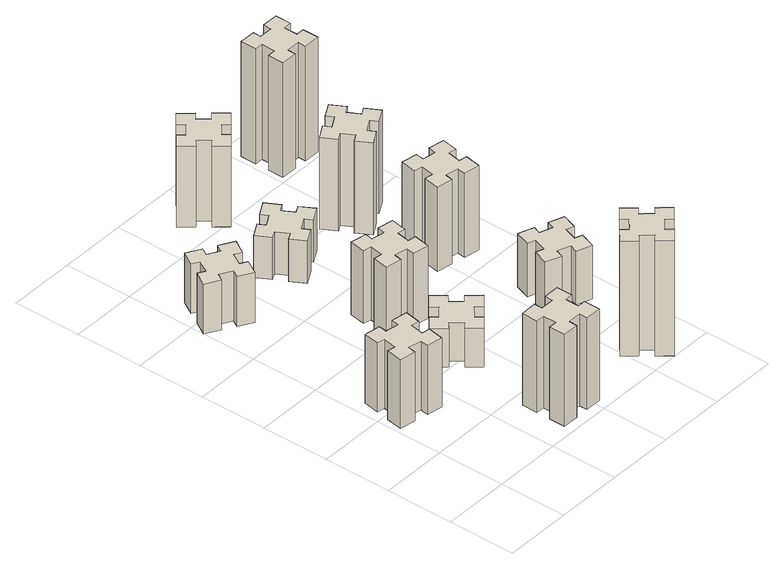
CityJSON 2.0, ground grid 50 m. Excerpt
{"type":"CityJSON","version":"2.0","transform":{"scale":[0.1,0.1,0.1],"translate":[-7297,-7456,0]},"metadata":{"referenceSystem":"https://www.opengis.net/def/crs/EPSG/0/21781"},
"CityObjects":{
"building1":{"type":"Building","attributes":{"class":"1000","function":"1000","usage":"1000","yearOfConstruction":2016,"roofType":"1000","measuredHeight":54,"storeysAboveGround":30,"storeysBelowGround":0},"geometry":[{"type":"Solid","lod":"1","boundaries":[[[[0,1,2,3,4,5,6,7,8,9,10,11,12,13,14,15,16,17,18,19]],[[17,16,20,21]],[[16,15,22,20]],[[15,14,23,22]],[[14,13,24,23]],[[13,12,25,24]],[[12,11,26,25]],[[11,10,27,26]],[[10,9,28,27]],[[9,8,29,28]],[[8,7,30,29]],[[7,6,31,30]],[[6,5,32,31]],[[5,4,33,32]],[[4,3,34,33]],[[3,2,35,34]],[[2,1,36,35]],[[1,0,37,36]],[[0,19,38,37]],[[19,18,39,38]],[[18,17,21,39]],[[24,25,26,27,28,29,30,31,32,33,34,35,36,37,38,39,21,20,22,23]]]]}]},
"building2":{"type":"Building","attributes":{"class":"1000","function":"1000","usage":"1000","yearOfConstruction":2016,"roofType":"1000","measuredHeight":72,"storeysAboveGround":30,"storeysBelowGround":0},"geometry":[{"type":"Solid","lod":"1","boundaries":[[[[40,41,42,43,44,45,46,47,48,49,50,51,52,53,54,55,56,57,58,59]],[[57,56,60,61]],[[56,55,62,60]],[[55,54,63,62]],[[54,53,64,63]],[[53,52,65,64]],[[52,51,66,65]],[[51,50,67,66]],[[50,49,68,67]],[[49,48,69,68]],[[48,47,70,69]],[[47,46,71,70]],[[46,45,72,71]],[[45,44,73,72]],[[44,43,74,73]],[[43,42,75,74]],[[42,41,76,75]],[[41,40,77,76]],[[40,59,78,77]],[[59,58,79,78]],[[58,57,61,79]],[[64,65,66,67,68,69,70,71,72,73,74,75,76,77,78,79,61,60,62,63]]]]}]},
"building3":{"type":"Building","attributes":{"class":"1000","function":"1000","usage":"1000","yearOfConstruction":2016,"roofType":"1000","measuredHeight":39,"storeysAboveGround":30,"storeysBelowGround":0},"geometry":[{"type":"Solid","lod":"1","boundaries":[[[[80,81,82,83,84,85,86,87,88,89,90,91,92,93,94,95,96,97,98,99]],[[97,96,100,101]],[[96,95,102,100]],[[95,94,103,102]],[[94,93,104,103]],[[93,92,105,104]],[[92,91,106,105]],[[91,90,107,106]],[[90,89,108,107]],[[89,88,109,108]],[[88,87,110,109]],[[87,86,111,110]],[[86,85,112,111]],[[85,84,113,112]],[[84,83,114,113]],[[83,82,115,114]],[[82,81,116,115]],[[81,80,117,116]],[[80,99,118,117]],[[99,98,119,118]],[[98,97,101,119]],[[104,105,106,107,108,109,110,111,112,113,114,115,116,117,118,119,101,100,102,103]]]]}]},
"building4":{"type":"Building","attributes":{"class":"1000","function":"1000","usage":"1000","yearOfConstruction":2016,"roofType":"1000","measuredHeight":30,"storeysAboveGround":30,"storeysBelowGround":0},"geometry":[{"type":"Solid","lod":"1","boundaries":[[[[120,121,122,123,124,125,126,127,128,129,130,131,132,133,134,135,136,137,138,139]],[[137,136,140,141]],[[136,135,142,140]],[[135,134,143,142]],[[134,133,144,143]],[[133,132,145,144]],[[132,131,146,145]],[[131,130,147,146]],[[130,129,148,147]],[[129,128,149,148]],[[128,127,150,149]],[[127,126,151,150]],[[126,125,152,151]],[[125,124,153,152]],[[124,123,154,153]],[[123,122,155,154]],[[122,121,156,155]],[[121,120,157,156]],[[120,139,158,157]],[[139,138,159,158]],[[138,137,141,159]],[[144,145,146,147,148,149,150,151,152,153,154,155,156,157,158,159,141,140,142,143]]]]}]},
"building5":{"type":"Building","attributes":{"class":"1000","function":"1000","usage":"1000","yearOfConstruction":2016,"roofType":"1000","measuredHeight":57,"storeysAboveGround":30,"storeysBelowGround":0},"geometry":[{"type":"Solid","lod":"1","boundaries":[[[[160,161,162,163,164,165,166,167,168,169,170,171,172,173,174,175,176,177,178,179]],[[177,176,180,181]],[[176,175,182,180]],[[175,174,183,182]],[[174,173,184,183]],[[173,172,185,184]],[[172,171,186,185]],[[171,170,187,186]],[[170,169,188,187]],[[169,168,189,188]],[[168,167,190,189]],[[167,166,191,190]],[[166,165,192,191]],[[165,164,193,192]],[[164,163,194,193]],[[163,162,195,194]],[[162,161,196,195]],[[161,160,197,196]],[[160,179,198,197]],[[179,178,199,198]],[[178,177,181,199]],[[184,185,186,187,188,189,190,191,192,193,194,195,196,197,198,199,181,180,182,183]]]]}]},
"building6":{"type":"Building","attributes":{"class":"1000","function":"1000","usage":"1000","yearOfConstruction":2016,"roofType":"1000","measuredHeight":33,"storeysAboveGround":30,"storeysBelowGround":0},"geometry":[{"type":"Solid","lod":"1","boundaries":[[[[200,201,202,203,204,205,206,207,208,209,210,211,212,213,214,215,216,217,218,219]],[[217,216,220,221]],[[216,215,222,220]],[[215,214,223,222]],[[214,213,224,223]],[[213,212,225,224]],[[212,211,226,225]],[[211,210,227,226]],[[210,209,228,227]],[[209,208,229,228]],[[208,207,230,229]],[[207,206,231,230]],[[206,205,232,231]],[[205,204,233,232]],[[204,203,234,233]],[[203,202,235,234]],[[202,201,236,235]],[[201,200,237,236]],[[200,219,238,237]],[[219,218,239,238]],[[218,217,221,239]],[[224,225,226,227,228,229,230,231,232,233,234,235,236,237,238,239,221,220,222,223]]]]}]},
"building7":{"type":"Building","attributes":{"class":"1000","function":"1000","usage":"1000","yearOfConstruction":2016,"roofType":"1000","measuredHeight":90,"storeysAboveGround":30,"storeysBelowGround":0},"geometry":[{"type":"Solid","lod":"1","boundaries":[[[[240,241,242,243,244,245,246,247,248,249,250,251,252,253,254,255,256,257,258,259]],[[257,256,260,261]],[[256,255,262,260]],[[255,254,263,262]],[[254,253,264,263]],[[253,252,265,264]],[[252,251,266,265]],[[251,250,267,266]],[[250,249,268,267]],[[249,248,269,268]],[[248,247,270,269]],[[247,246,271,270]],[[246,245,272,271]],[[245,244,273,272]],[[244,243,274,273]],[[243,242,275,274]],[[242,241,276,275]],[[241,240,277,276]],[[240,259,278,277]],[[259,258,279,278]],[[258,257,261,279]],[[264,265,266,267,268,269,270,271,272,273,274,275,276,277,278,279,261,260,262,263]]]]}]},
"building8":{"type":"Building","attributes":{"class":"1000","function":"1000","usage":"1000","yearOfConstruction":2016,"roofType":"1000","measuredHeight":63,"storeysAboveGround":30,"storeysBelowGround":0},"geometry":[{"type":"Solid","lod":"1","boundaries":[[[[280,281,282,283,284,285,286,287,288,289,290,291,292,293,294,295,296,297,298,299]],[[297,296,300,301]],[[296,295,302,300]],[[295,294,303,302]],[[294,293,304,303]],[[293,292,305,304]],[[292,291,306,305]],[[291,290,307,306]],[[290,289,308,307]],[[289,288,309,308]],[[288,287,310,309]],[[287,286,311,310]],[[286,285,312,311]],[[285,284,313,312]],[[284,283,314,313]],[[283,282,315,314]],[[282,281,316,315]],[[281,280,317,316]],[[280,299,318,317]],[[299,298,319,318]],[[298,297,301,319]],[[304,305,306,307,308,309,310,311,312,313,314,315,316,317,318,319,301,300,302,303]]]]}]},
"building9":{"type":"Building","attributes":{"class":"1000","function":"1000","usage":"1000","yearOfConstruction":2016,"roofType":"1000","measuredHeight":42,"storeysAboveGround":30,"storeysBelowGround":0},"geometry":[{"type":"Solid","lod":"1","boundaries":[[[[320,321,322,323,324,325,326,327,328,329,330,331,332,333,334,335,336,337,338,339]],[[337,336,340,341]],[[336,335,342,340]],[[335,334,343,342]],[[334,333,344,343]],[[333,332,345,344]],[[332,331,346,345]],[[331,330,347,346]],[[330,329,348,347]],[[329,328,349,348]],[[328,327,350,349]],[[327,326,351,350]],[[326,325,352,351]],[[325,324,353,352]],[[324,323,354,353]],[[323,322,355,354]],[[322,321,356,355]],[[321,320,357,356]],[[320,339,358,357]],[[339,338,359,358]],[[338,337,341,359]],[[344,345,346,347,348,349,350,351,352,353,354,355,356,357,358,359,341,340,342,343]]]]}]},
"building10":{"type":"Building","attributes":{"class":"1000","function":"1000","usage":"1000","yearOfConstruction":2016,"roofType":"1000","measuredHeight":66,"storeysAboveGround":30,"storeysBelowGround":0},"geometry":[{"type":"Solid","lod":"1","boundaries":[[[[360,361,362,363,364,365,366,367,368,369,370,371,372,373,374,375,376,377,378,379]],[[377,376,380,381]],[[376,375,382,380]],[[375,374,383,382]],[[374,373,384,383]],[[373,372,385,384]],[[372,371,386,385]],[[371,370,387,386]],[[370,369,388,387]],[[369,368,389,388]],[[368,367,390,389]],[[367,366,391,390]],[[366,365,392,391]],[[365,364,393,392]],[[364,363,394,393]],[[363,362,395,394]],[[362,361,396,395]],[[361,360,397,396]],[[360,379,398,397]],[[379,378,399,398]],[[378,377,381,399]],[[384,385,386,387,388,389,390,391,392,393,394,395,396,397,398,399,381,380,382,383]]]]}]},
"building11":{"type":"Building","attributes":{"class":"1000","function":"1000","usage":"1000","yearOfConstruction":2016,"roofType":"1000","measuredHeight":72,"storeysAboveGround":30,"storeysBelowGround":0},"geometry":[{"type":"Solid","lod":"1","boundaries":[[[[400,401,402,403,404,405,406,407,408,409,410,411,412,413,414,415,416,417,418,419]],[[417,416,420,421]],[[416,415,422,420]],[[415,414,423,422]],[[414,413,424,423]],[[413,412,425,424]],[[412,411,426,425]],[[411,410,427,426]],[[410,409,428,427]],[[409,408,429,428]],[[408,407,430,429]],[[407,406,431,430]],[[406,405,432,431]],[[405,404,433,432]],[[404,403,434,433]],[[403,402,435,434]],[[402,401,436,435]],[[401,400,437,436]],[[400,419,438,437]],[[419,418,439,438]],[[418,417,421,439]],[[424,425,426,427,428,429,430,431,432,433,434,435,436,437,438,439,421,420,422,423]]]]}]},
"building12":{"type":"Building","attributes":{"class":"1000","function":"1000","usage":"1000","yearOfConstruction":2016,"roofType":"1000","measuredHeight":90,"storeysAboveGround":30,"storeysBelowGround":0},"geometry":[{"type":"Solid","lod":"1","boundaries":[[[[440,441,442,443,444,445,446,447,448,449,450,451,452,453,454,455,456,457,458,459]],[[457,456,460,461]],[[456,455,462,460]],[[455,454,463,462]],[[454,453,464,463]],[[453,452,465,464]],[[452,451,466,465]],[[451,450,467,466]],[[450,449,468,467]],[[449,448,469,468]],[[448,447,470,469]],[[447,446,471,470]],[[446,445,472,471]],[[445,444,473,472]],[[444,443,474,473]],[[443,442,475,474]],[[442,441,476,475]],[[441,440,477,476]],[[440,459,478,477]],[[459,458,479,478]],[[458,457,461,479]],[[464,465,466,467,468,469,470,471,472,473,474,475,476,477,478,479,461,460,462,463]]]]}]}
},
"vertices":[
[335,917,0],[352,1015,0],[411,1005,0],[432,1123,0],[314,1144,0],[304,1085,0],[205,1102,0],[216,1161,0],[97,1182,0],[77,1064,0],[136,1054,0],[118,955,0],[59,966,0],[38,847,0],[157,827,0],[167,886,0],[265,868,0],[255,809,0],[373,788,0],[394,907,0],[265,868,540],[255,809,540],[167,886,540],[157,827,540],[38,847,540],[59,966,540],[118,955,540],[136,1054,540],[77,1064,540],[97,1182,540],[216,1161,540],[205,1102,540],[304,1085,540],[314,1144,540],[432,1123,540],[411,1005,540],[352,1015,540],[335,917,540],[394,907,540],[373,788,540],
[985,195,0],[985,295,0],[1045,295,0],[1045,415,0],[925,415,0],[925,355,0],[825,355,0],[825,415,0],[705,415,0],[705,295,0],[765,295,0],[765,195,0],[705,195,0],[705,75,0],[825,75,0],[825,135,0],[925,135,0],[925,75,0],[1045,75,0],[1045,195,0],[925,135,720],[925,75,720],[825,135,720],[825,75,720],[705,75,720],[705,195,720],[765,195,720],[765,295,720],[705,295,720],[705,415,720],[825,415,720],[825,355,720],[925,355,720],[925,415,720],[1045,415,720],[1045,295,720],[985,295,720],[985,195,720],[1045,195,720],[1045,75,720],
[306,2367,0],[356,2454,0],[408,2424,0],[468,2528,0],[364,2588,0],[334,2536,0],[247,2586,0],[277,2638,0],[173,2698,0],[113,2594,0],[165,2564,0],[115,2477,0],[63,2507,0],[3,2403,0],[107,2343,0],[137,2395,0],[224,2345,0],[194,2293,0],[298,2233,0],[358,2337,0],[224,2345,390],[194,2293,390],[137,2395,390],[107,2343,390],[3,2403,390],[63,2507,390],[115,2477,390],[165,2564,390],[113,2594,390],[173,2698,390],[277,2638,390],[247,2586,390],[334,2536,390],[364,2588,390],[468,2528,390],[408,2424,390],[356,2454,390],[306,2367,390],[358,2337,390],[298,2233,390],
[908,969,0],[984,1033,0],[1023,987,0],[1115,1064,0],[1038,1156,0],[992,1118,0],[927,1194,0],[973,1233,0],[896,1325,0],[804,1248,0],[843,1202,0],[766,1137,0],[728,1183,0],[636,1106,0],[713,1014,0],[759,1053,0],[823,976,0],[777,938,0],[854,846,0],[946,923,0],[823,976,300],[777,938,300],[759,1053,300],[713,1014,300],[636,1106,300],[728,1183,300],[766,1137,300],[843,1202,300],[804,1248,300],[896,1325,300],[973,1233,300],[927,1194,300],[992,1118,300],[1038,1156,300],[1115,1064,300],[1023,987,300],[984,1033,300],[908,969,300],[946,923,300],[854,846,300],
[807,1526,0],[905,1508,0],[895,1449,0],[1013,1428,0],[1034,1547,0],[975,1557,0],[992,1655,0],[1051,1645,0],[1072,1763,0],[954,1784,0],[944,1725,0],[845,1742,0],[856,1801,0],[737,1822,0],[717,1704,0],[776,1694,0],[758,1595,0],[699,1606,0],[678,1487,0],[797,1467,0],[758,1595,570],[699,1606,570],[776,1694,570],[717,1704,570],[737,1822,570],[856,1801,570],[845,1742,570],[944,1725,570],[954,1784,570],[1072,1763,570],[1051,1645,570],[992,1655,570],[975,1557,570],[1034,1547,570],[1013,1428,570],[895,1449,570],[905,1508,570],[807,1526,570],[797,1467,570],[678,1487,570],
[887,2345,0],[974,2395,0],[1004,2343,0],[1108,2403,0],[1048,2507,0],[996,2477,0],[946,2564,0],[998,2594,0],[938,2698,0],[834,2638,0],[864,2586,0],[777,2536,0],[747,2588,0],[643,2528,0],[703,2424,0],[755,2454,0],[805,2367,0],[753,2337,0],[813,2233,0],[917,2293,0],[805,2367,330],[753,2337,330],[755,2454,330],[703,2424,330],[643,2528,330],[747,2588,330],[777,2536,330],[864,2586,330],[834,2638,330],[938,2698,330],[998,2594,330],[946,2564,330],[996,2477,330],[1048,2507,330],[1108,2403,330],[1004,2343,330],[974,2395,330],[887,2345,330],[917,2293,330],[813,2233,330],
[1748,129,0],[1824,193,0],[1863,147,0],[1955,224,0],[1878,316,0],[1832,278,0],[1767,354,0],[1813,393,0],[1736,485,0],[1644,408,0],[1683,362,0],[1606,297,0],[1568,343,0],[1476,266,0],[1553,174,0],[1599,213,0],[1663,136,0],[1617,98,0],[1694,6,0],[1786,83,0],[1663,136,900],[1617,98,900],[1599,213,900],[1553,174,900],[1476,266,900],[1568,343,900],[1606,297,900],[1683,362,900],[1644,408,900],[1736,485,900],[1813,393,900],[1767,354,900],[1832,278,900],[1878,316,900],[1955,224,900],[1863,147,900],[1824,193,900],[1748,129,900],[1786,83,900],[1694,6,900],
[1092,3238,0],[1027,3314,0],[1073,3353,0],[996,3445,0],[904,3368,0],[943,3322,0],[866,3257,0],[828,3303,0],[736,3226,0],[813,3134,0],[859,3173,0],[923,3096,0],[877,3058,0],[954,2966,0],[1046,3043,0],[1008,3089,0],[1084,3153,0],[1123,3107,0],[1215,3184,0],[1138,3276,0],[1084,3153,630],[1123,3107,630],[1008,3089,630],[1046,3043,630],[954,2966,630],[877,3058,630],[923,3096,630],[859,3173,630],[813,3134,630],[736,3226,630],[828,3303,630],[866,3257,630],[943,3322,630],[904,3368,630],[996,3445,630],[1073,3353,630],[1027,3314,630],[1092,3238,630],[1138,3276,630],[1215,3184,630],
[1629,1070,0],[1595,976,0],[1539,997,0],[1497,884,0],[1610,843,0],[1631,899,0],[1725,865,0],[1704,809,0],[1817,767,0],[1858,880,0],[1802,901,0],[1836,995,0],[1892,974,0],[1933,1087,0],[1820,1128,0],[1800,1072,0],[1706,1106,0],[1727,1162,0],[1614,1203,0],[1573,1090,0],[1706,1106,420],[1727,1162,420],[1800,1072,420],[1820,1128,420],[1933,1087,420],[1892,974,420],[1836,995,420],[1802,901,420],[1858,880,420],[1817,767,420],[1704,809,420],[1725,865,420],[1631,899,420],[1610,843,420],[1497,884,420],[1539,997,420],[1595,976,420],[1629,1070,420],[1573,1090,420],[1614,1203,420],
[1547,1726,0],[1645,1708,0],[1635,1649,0],[1753,1628,0],[1774,1747,0],[1715,1757,0],[1732,1855,0],[1791,1845,0],[1812,1963,0],[1694,1984,0],[1684,1925,0],[1585,1942,0],[1596,2001,0],[1477,2022,0],[1457,1904,0],[1516,1894,0],[1498,1795,0],[1439,1806,0],[1418,1687,0],[1537,1667,0],[1498,1795,660],[1439,1806,660],[1516,1894,660],[1457,1904,660],[1477,2022,660],[1596,2001,660],[1585,1942,660],[1684,1925,660],[1694,1984,660],[1812,1963,660],[1791,1845,660],[1732,1855,660],[1715,1757,660],[1774,1747,660],[1753,1628,660],[1635,1649,660],[1645,1708,660],[1547,1726,660],[1537,1667,660],[1418,1687,660],
[1527,2345,0],[1614,2395,0],[1644,2343,0],[1748,2403,0],[1688,2507,0],[1636,2477,0],[1586,2564,0],[1638,2594,0],[1578,2698,0],[1474,2638,0],[1504,2586,0],[1417,2536,0],[1387,2588,0],[1283,2528,0],[1343,2424,0],[1395,2454,0],[1445,2367,0],[1393,2337,0],[1453,2233,0],[1557,2293,0],[1445,2367,720],[1393,2337,720],[1395,2454,720],[1343,2424,720],[1283,2528,720],[1387,2588,720],[1417,2536,720],[1504,2586,720],[1474,2638,720],[1578,2698,720],[1638,2594,720],[1586,2564,720],[1636,2477,720],[1688,2507,720],[1748,2403,720],[1644,2343,720],[1614,2395,720],[1527,2345,720],[1557,2293,720],[1453,2233,720],
[1605,3255,0],[1605,3155,0],[1545,3155,0],[1545,3035,0],[1665,3035,0],[1665,3095,0],[1765,3095,0],[1765,3035,0],[1885,3035,0],[1885,3155,0],[1825,3155,0],[1825,3255,0],[1885,3255,0],[1885,3375,0],[1765,3375,0],[1765,3315,0],[1665,3315,0],[1665,3375,0],[1545,3375,0],[1545,3255,0],[1665,3315,900],[1665,3375,900],[1765,3315,900],[1765,3375,900],[1885,3375,900],[1885,3255,900],[1825,3255,900],[1825,3155,900],[1885,3155,900],[1885,3035,900],[1765,3035,900],[1765,3095,900],[1665,3095,900],[1665,3035,900],[1545,3035,900],[1545,3155,900],[1605,3155,900],[1605,3255,900],[1545,3255,900],[1545,3375,900]
]}
